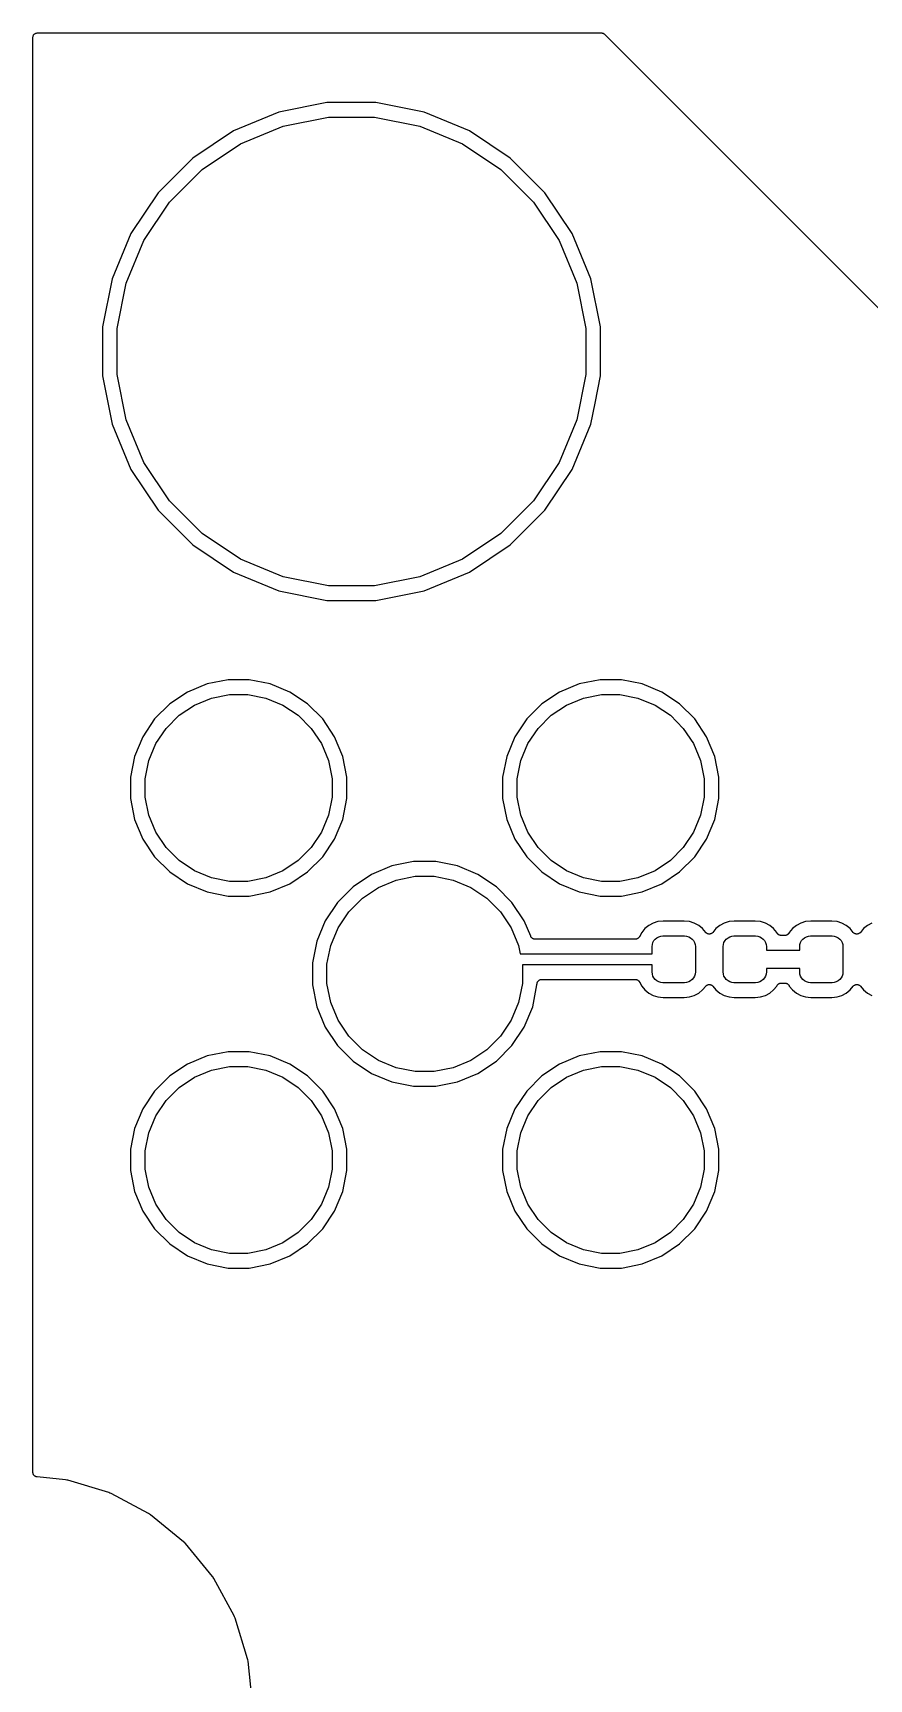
# Model space of a CAD drawing. Extents: x 113.2 to 188.8, y -123.8 to -78.2.
# Drawn here: x 113.15 to 124.57, y -100.63 to -78.15 of the extents above; entities that cross this region are included whole.
import ezdxf

# ---------------------------------------------------------------- set-up
doc = ezdxf.new("R2010")
doc.units = 0
doc.layers.add('BLACK', color=7, linetype='CONTINUOUS')

msp = doc.modelspace()

# ---------------------------------------------------------------- linework, layer by layer
at = {"layer": 'BLACK', "linetype": 'CONTINUOUS'}
for p, q in [((113.151, -78.2067), (113.152, -78.2009)), ((113.151, -78.2127), (113.151, -78.2067)), ((113.151, -78.2131), (113.151, -78.2127)), ((113.151, -78.2135), (113.151, -78.2131)), ((113.151, -78.2131), (113.151, -78.2131)), ((113.151, -78.2131), (113.151, -78.2131)), ((113.151, -97.8064), (113.151, -78.2135)), ((113.152, -78.2005), (113.154, -78.1948)), ((113.152, -78.2007), (113.152, -78.2005)), ((113.152, -78.2009), (113.152, -78.2007)), ((113.154, -78.1948), (113.156, -78.1892)), ((113.156, -78.1888), (113.159, -78.1836)), ((113.156, -78.189), (113.156, -78.1888)), ((113.156, -78.1892), (113.156, -78.189)), ((113.159, -78.1836), (113.161, -78.1784)), ((113.161, -78.1784), (113.162, -78.1782)), ((113.162, -78.178), (113.165, -78.1735)), ((113.162, -78.1782), (113.162, -78.178)), ((113.165, -78.1735), (113.169, -78.169)), ((113.169, -78.1688), (113.17, -78.1686)), ((113.169, -78.169), (113.169, -78.1688)), ((113.17, -78.1686), (113.174, -78.1649)), ((113.174, -78.1649), (113.179, -78.1612)), ((113.179, -78.161), (113.184, -78.1582)), ((113.179, -78.1611), (113.179, -78.161)), ((113.179, -78.1612), (113.179, -78.1611)), ((113.184, -78.1582), (113.19, -78.1554)), ((113.19, -78.1553), (113.196, -78.1536)), ((113.19, -78.1554), (113.19, -78.1553)), ((113.19, -78.1554), (113.19, -78.1554)), ((113.196, -78.1536), (113.201, -78.1519)), ((113.201, -78.1519), (113.202, -78.1519)), ((113.202, -78.1518), (113.208, -78.1513)), ((113.202, -78.1519), (113.202, -78.1518)), ((113.208, -78.1513), (113.214, -78.1507)), ((113.214, -78.1507), (120.912, -78.1507)), ((120.912, -78.1507), (120.912, -78.1507)), ((120.912, -78.1507), (120.912, -78.1507)), ((120.912, -78.1507), (120.912, -78.1507)), ((120.912, -78.1507), (120.912, -78.1507)), ((120.912, -78.1507), (120.918, -78.1514)), ((120.918, -78.1514), (120.924, -78.1519)), ((120.924, -78.1519), (120.924, -78.152)), ((120.924, -78.152), (120.925, -78.1521)), ((120.925, -78.1521), (120.93, -78.1538)), ((120.93, -78.1538), (120.936, -78.1555)), ((120.936, -78.1555), (120.936, -78.1557)), ((120.936, -78.1557), (120.936, -78.1558)), ((120.936, -78.1558), (120.941, -78.1586)), ((120.941, -78.1586), (120.947, -78.1613)), ((120.947, -78.1613), (120.947, -78.1615)), ((120.947, -78.1615), (120.947, -78.1617)), ((120.947, -78.1617), (120.951, -78.1654)), ((120.951, -78.1654), (120.956, -78.1691)), ((120.956, -78.1691), (124.886, -82.0991)), ((117.165, -79.1), (116.508, -79.2307)), ((117.835, -79.1), (117.165, -79.1)), ((118.492, -79.2307), (117.835, -79.1)), ((116.508, -79.2307), (115.889, -79.487)), ((116.567, -79.423), (117.185, -79.3)), ((117.185, -79.3), (117.815, -79.3)), ((117.815, -79.3), (118.433, -79.423)), ((119.111, -79.487), (118.492, -79.2307)), ((115.889, -79.487), (115.333, -79.859)), ((115.984, -79.6642), (116.567, -79.423)), ((118.433, -79.423), (119.016, -79.6642)), ((119.667, -79.859), (119.111, -79.487)), ((115.46, -80.0144), (115.984, -79.6642)), ((119.016, -79.6642), (119.54, -80.0144)), ((115.333, -79.859), (114.859, -80.3326)), ((115.014, -80.4601), (115.46, -80.0144)), ((119.54, -80.0144), (119.986, -80.4601)), ((120.141, -80.3326), (119.667, -79.859)), ((114.859, -80.3326), (114.487, -80.8895)), ((114.664, -80.9842), (115.014, -80.4601)), ((119.986, -80.4601), (120.336, -80.9842)), ((120.513, -80.8895), (120.141, -80.3326)), ((114.487, -80.8895), (114.231, -81.5083)), ((120.769, -81.5083), (120.513, -80.8895)), ((114.423, -81.5666), (114.664, -80.9842)), ((120.336, -80.9842), (120.577, -81.5666)), ((114.231, -81.5083), (114.1, -82.1651)), ((114.3, -82.1848), (114.423, -81.5666)), ((120.577, -81.5666), (120.7, -82.1848)), ((120.9, -82.1651), (120.769, -81.5083)), ((114.1, -82.1651), (114.1, -82.8349)), ((114.3, -82.8152), (114.3, -82.1848)), ((120.7, -82.1848), (120.7, -82.8152)), ((120.9, -82.8349), (120.9, -82.1651)), ((114.1, -82.8349), (114.231, -83.4917)), ((114.423, -83.4334), (114.3, -82.8152)), ((120.7, -82.8152), (120.577, -83.4334)), ((120.826, -83.2077), (120.9, -82.8349)), ((120.769, -83.4917), (120.826, -83.2077)), ((120.826, -83.2077), (120.826, -83.2077)), ((114.231, -83.4917), (114.487, -84.1105)), ((114.664, -84.0158), (114.423, -83.4334)), ((120.577, -83.4334), (120.336, -84.0158)), ((120.513, -84.1105), (120.769, -83.4917)), ((115.014, -84.5399), (114.664, -84.0158)), ((120.336, -84.0158), (119.986, -84.5399)), ((114.487, -84.1105), (114.859, -84.6674)), ((120.141, -84.6674), (120.513, -84.1105)), ((114.859, -84.6674), (115.333, -85.141)), ((115.46, -84.9856), (115.014, -84.5399)), ((119.986, -84.5399), (119.54, -84.9856)), ((119.667, -85.141), (120.141, -84.6674)), ((115.333, -85.141), (115.889, -85.513)), ((115.984, -85.3358), (115.46, -84.9856)), ((119.54, -84.9856), (119.016, -85.3358)), ((119.111, -85.513), (119.667, -85.141)), ((116.567, -85.577), (115.984, -85.3358)), ((119.016, -85.3358), (118.433, -85.577)), ((115.889, -85.513), (116.508, -85.7693)), ((117.185, -85.7), (116.567, -85.577)), ((118.433, -85.577), (117.815, -85.7)), ((118.492, -85.7693), (119.111, -85.513)), ((116.508, -85.7693), (117.165, -85.9)), ((117.815, -85.7), (117.185, -85.7)), ((117.835, -85.9), (118.492, -85.7693)), ((117.165, -85.9), (117.835, -85.9)), ((115.815, -86.9836), (115.529, -87.0404)), ((116.105, -86.9836), (115.815, -86.9836)), ((116.391, -87.0404), (116.105, -86.9836)), ((120.895, -86.9836), (120.609, -87.0404)), ((121.185, -86.9836), (120.895, -86.9836)), ((121.471, -87.0404), (121.185, -86.9836)), ((115.261, -87.1517), (115.019, -87.3132)), ((115.529, -87.0404), (115.261, -87.1517)), ((115.588, -87.2327), (115.834, -87.1837)), ((115.834, -87.1837), (116.086, -87.1837)), ((116.086, -87.1837), (116.332, -87.2327)), ((116.659, -87.1517), (116.391, -87.0404)), ((116.901, -87.3132), (116.659, -87.1517)), ((120.341, -87.1517), (120.099, -87.3132)), ((120.609, -87.0404), (120.341, -87.1517)), ((120.668, -87.2327), (120.914, -87.1837)), ((120.914, -87.1837), (121.166, -87.1837)), ((121.166, -87.1837), (121.412, -87.2327)), ((121.739, -87.1517), (121.471, -87.0404)), ((121.981, -87.3132), (121.739, -87.1517)), ((115.019, -87.3132), (114.813, -87.5189)), ((115.146, -87.4686), (115.355, -87.3289)), ((115.355, -87.3289), (115.588, -87.2327)), ((116.332, -87.2327), (116.565, -87.3289)), ((116.565, -87.3289), (116.774, -87.4686)), ((117.107, -87.5189), (116.901, -87.3132)), ((120.099, -87.3132), (119.893, -87.5189)), ((120.226, -87.4686), (120.435, -87.3289)), ((120.435, -87.3289), (120.668, -87.2327)), ((121.412, -87.2327), (121.645, -87.3289)), ((121.645, -87.3289), (121.854, -87.4686)), ((122.187, -87.5189), (121.981, -87.3132)), ((114.813, -87.5189), (114.652, -87.7607)), ((114.829, -87.8554), (114.969, -87.6464)), ((114.969, -87.6464), (115.146, -87.4686)), ((116.774, -87.4686), (116.951, -87.6464)), ((116.951, -87.6464), (117.091, -87.8554)), ((117.268, -87.7607), (117.107, -87.5189)), ((119.893, -87.5189), (119.732, -87.7607)), ((119.909, -87.8554), (120.049, -87.6464)), ((120.049, -87.6464), (120.226, -87.4686)), ((121.854, -87.4686), (122.031, -87.6464)), ((122.031, -87.6464), (122.171, -87.8554)), ((122.348, -87.7607), (122.187, -87.5189)), ((114.652, -87.7607), (114.54, -88.0294)), ((114.733, -88.0877), (114.829, -87.8554)), ((117.091, -87.8554), (117.187, -88.0877)), ((117.38, -88.0294), (117.268, -87.7607)), ((119.732, -87.7607), (119.62, -88.0294)), ((119.813, -88.0877), (119.909, -87.8554)), ((122.171, -87.8554), (122.267, -88.0877)), ((122.46, -88.0294), (122.348, -87.7607)), ((114.54, -88.0294), (114.484, -88.3146)), ((114.684, -88.3343), (114.733, -88.0877)), ((117.187, -88.0877), (117.236, -88.3343)), ((117.436, -88.3146), (117.38, -88.0294)), ((119.62, -88.0294), (119.564, -88.3146)), ((119.764, -88.3343), (119.813, -88.0877)), ((122.267, -88.0877), (122.316, -88.3343)), ((122.516, -88.3146), (122.46, -88.0294)), ((114.484, -88.3146), (114.484, -88.6054)), ((114.684, -88.5857), (114.684, -88.3343)), ((117.236, -88.3343), (117.236, -88.5857)), ((117.436, -88.6054), (117.436, -88.3146)), ((119.564, -88.3146), (119.564, -88.6054)), ((119.764, -88.5857), (119.764, -88.3343)), ((122.316, -88.3343), (122.316, -88.5857)), ((122.516, -88.6054), (122.516, -88.3146)), ((114.484, -88.6054), (114.54, -88.8906)), ((114.733, -88.8323), (114.684, -88.5857)), ((117.236, -88.5857), (117.187, -88.8323)), ((117.38, -88.8906), (117.436, -88.6054)), ((119.564, -88.6054), (119.62, -88.8906)), ((119.813, -88.8323), (119.764, -88.5857)), ((122.316, -88.5857), (122.267, -88.8323)), ((122.46, -88.8906), (122.516, -88.6054)), ((114.54, -88.8906), (114.652, -89.1593)), ((114.829, -89.0646), (114.733, -88.8323)), ((117.187, -88.8323), (117.091, -89.0646)), ((117.268, -89.1593), (117.38, -88.8906)), ((119.62, -88.8906), (119.732, -89.1593)), ((119.909, -89.0646), (119.813, -88.8323)), ((122.267, -88.8323), (122.171, -89.0646)), ((122.348, -89.1593), (122.46, -88.8906)), ((114.652, -89.1593), (114.813, -89.4011)), ((114.969, -89.2736), (114.829, -89.0646)), ((117.091, -89.0646), (116.951, -89.2736)), ((117.107, -89.4011), (117.268, -89.1593)), ((119.732, -89.1593), (119.893, -89.4011)), ((120.049, -89.2736), (119.909, -89.0646)), ((122.171, -89.0646), (122.031, -89.2736)), ((122.187, -89.4011), (122.348, -89.1593)), ((114.813, -89.4011), (115.019, -89.6068)), ((115.146, -89.4514), (114.969, -89.2736)), ((115.355, -89.5911), (115.146, -89.4514)), ((116.774, -89.4514), (116.565, -89.5911)), ((116.951, -89.2736), (116.774, -89.4514)), ((116.901, -89.6068), (117.107, -89.4011)), ((119.893, -89.4011), (120.099, -89.6068)), ((120.226, -89.4514), (120.049, -89.2736)), ((120.435, -89.5911), (120.226, -89.4514)), ((121.854, -89.4514), (121.645, -89.5911)), ((122.031, -89.2736), (121.854, -89.4514)), ((121.981, -89.6068), (122.187, -89.4011)), ((115.019, -89.6068), (115.261, -89.7683)), ((115.588, -89.6873), (115.355, -89.5911)), ((116.565, -89.5911), (116.332, -89.6873)), ((116.659, -89.7683), (116.901, -89.6068)), ((117.774, -89.641), (117.522, -89.8089)), ((118.053, -89.5254), (117.774, -89.641)), ((118.349, -89.4665), (118.053, -89.5254)), ((118.111, -89.7177), (118.369, -89.6665)), ((118.651, -89.4665), (118.349, -89.4665)), ((118.369, -89.6665), (118.631, -89.6665)), ((118.631, -89.6665), (118.889, -89.7177)), ((118.947, -89.5254), (118.651, -89.4665)), ((119.226, -89.641), (118.947, -89.5254)), ((119.478, -89.8089), (119.226, -89.641)), ((120.099, -89.6068), (120.341, -89.7683)), ((120.668, -89.6873), (120.435, -89.5911)), ((121.645, -89.5911), (121.412, -89.6873)), ((121.739, -89.7683), (121.981, -89.6068)), ((115.261, -89.7683), (115.529, -89.8796)), ((115.529, -89.8796), (115.815, -89.9363)), ((115.834, -89.7364), (115.588, -89.6873)), ((116.086, -89.7364), (115.834, -89.7364)), ((116.332, -89.6873), (116.086, -89.7364)), ((116.105, -89.9363), (116.391, -89.8796)), ((116.391, -89.8796), (116.659, -89.7683)), ((117.522, -89.8089), (117.309, -90.0225)), ((117.65, -89.9642), (117.868, -89.8183)), ((117.868, -89.8183), (118.111, -89.7177)), ((118.889, -89.7177), (119.132, -89.8183)), ((119.132, -89.8183), (119.35, -89.9642)), ((119.691, -90.0225), (119.478, -89.8089)), ((120.341, -89.7683), (120.609, -89.8796)), ((120.609, -89.8796), (120.895, -89.9363)), ((120.914, -89.7364), (120.668, -89.6873)), ((121.166, -89.7364), (120.914, -89.7364)), ((121.412, -89.6873), (121.166, -89.7364)), ((121.185, -89.9363), (121.471, -89.8796)), ((121.471, -89.8796), (121.739, -89.7683)), ((115.815, -89.9363), (116.105, -89.9363)), ((117.309, -90.0225), (117.141, -90.2736)), ((117.464, -90.1499), (117.65, -89.9642)), ((119.35, -89.9642), (119.536, -90.1499)), ((119.859, -90.2736), (119.691, -90.0225)), ((120.895, -89.9363), (121.185, -89.9363)), ((117.141, -90.2736), (117.025, -90.5527)), ((117.318, -90.3684), (117.464, -90.1499)), ((119.536, -90.1499), (119.682, -90.3684)), ((119.947, -90.4862), (119.859, -90.2736)), ((121.559, -90.3378), (121.506, -90.3811)), ((121.619, -90.3056), (121.559, -90.3378)), ((121.685, -90.2857), (121.619, -90.3056)), ((121.756, -90.2787), (121.685, -90.2857)), ((122.044, -90.2787), (121.756, -90.2787)), ((122.115, -90.2857), (122.044, -90.2787)), ((122.181, -90.3056), (122.115, -90.2857)), ((122.241, -90.3378), (122.181, -90.3056)), ((122.294, -90.3811), (122.241, -90.3378)), ((122.529, -90.3378), (122.476, -90.3811)), ((122.589, -90.3056), (122.529, -90.3378)), ((122.655, -90.2857), (122.589, -90.3056)), ((122.726, -90.2787), (122.655, -90.2857)), ((123.014, -90.2787), (122.726, -90.2787)), ((123.085, -90.2857), (123.014, -90.2787)), ((123.151, -90.3056), (123.085, -90.2857)), ((123.211, -90.3378), (123.151, -90.3056)), ((123.264, -90.3811), (123.211, -90.3378)), ((123.574, -90.3378), (123.521, -90.3811)), ((123.634, -90.3056), (123.574, -90.3378)), ((123.7, -90.2857), (123.634, -90.3056)), ((123.771, -90.2787), (123.7, -90.2857)), ((124.059, -90.2787), (123.771, -90.2787)), ((124.13, -90.2857), (124.059, -90.2787)), ((124.196, -90.3056), (124.13, -90.2857)), ((124.256, -90.3378), (124.196, -90.3056)), ((124.309, -90.3811), (124.256, -90.3378)), ((124.544, -90.3378), (124.491, -90.3811)), ((124.604, -90.3056), (124.544, -90.3378)), ((117.025, -90.5527), (116.966, -90.849)), ((117.218, -90.611), (117.318, -90.3684)), ((119.682, -90.3684), (119.782, -90.611)), ((119.95, -90.4914), (119.947, -90.4862)), ((119.953, -90.4966), (119.95, -90.4914)), ((119.953, -90.4968), (119.953, -90.4966)), ((119.953, -90.497), (119.953, -90.4968)), ((119.957, -90.5015), (119.953, -90.497)), ((119.96, -90.5061), (119.957, -90.5015)), ((119.96, -90.5063), (119.96, -90.5061)), ((119.961, -90.5065), (119.96, -90.5063)), ((119.965, -90.5103), (119.961, -90.5065)), ((119.97, -90.514), (119.965, -90.5103)), ((119.97, -90.5141), (119.97, -90.514)), ((119.97, -90.5143), (119.97, -90.5141)), ((119.975, -90.5171), (119.97, -90.5143)), ((119.98, -90.5199), (119.975, -90.5171)), ((119.981, -90.52), (119.98, -90.5199)), ((119.981, -90.5201), (119.981, -90.52)), ((119.986, -90.5219), (119.981, -90.5201)), ((119.992, -90.5236), (119.986, -90.5219)), ((119.992, -90.5237), (119.992, -90.5236)), ((119.993, -90.5237), (119.992, -90.5237)), ((119.998, -90.5243), (119.993, -90.5237)), ((120.004, -90.525), (119.998, -90.5243)), ((120.005, -90.525), (120.004, -90.525)), ((121.376, -90.525), (120.005, -90.525)), ((120.005, -90.525), (120.005, -90.525)), ((120.005, -90.525), (120.005, -90.525)), ((120.005, -90.525), (120.005, -90.525)), ((121.379, -90.5247), (121.376, -90.525)), ((121.382, -90.5248), (121.379, -90.5247)), ((121.385, -90.5241), (121.382, -90.5248)), ((121.389, -90.5238), (121.385, -90.5241)), ((121.391, -90.523), (121.389, -90.5238)), ((121.394, -90.5225), (121.391, -90.523)), ((121.397, -90.5212), (121.394, -90.5225)), ((121.4, -90.5203), (121.397, -90.5212)), ((121.403, -90.5189), (121.4, -90.5203)), ((121.405, -90.5179), (121.403, -90.5189)), ((121.408, -90.5161), (121.405, -90.5179)), ((121.411, -90.5145), (121.408, -90.5161)), ((121.413, -90.5127), (121.411, -90.5145)), ((121.416, -90.5112), (121.413, -90.5127)), ((121.418, -90.5089), (121.416, -90.5112)), ((121.421, -90.5067), (121.418, -90.5089)), ((121.422, -90.5046), (121.421, -90.5067)), ((121.424, -90.5027), (121.422, -90.5046)), ((121.426, -90.4999), (121.424, -90.5027)), ((121.429, -90.4973), (121.426, -90.4999)), ((121.43, -90.4948), (121.429, -90.4973)), ((121.431, -90.4925), (121.43, -90.4948)), ((121.432, -90.4918), (121.431, -90.4925)), ((121.463, -90.4339), (121.432, -90.4918)), ((121.506, -90.3811), (121.463, -90.4339)), ((121.608, -90.5987), (121.616, -90.5711)), ((121.616, -90.5711), (121.63, -90.5456)), ((121.63, -90.5456), (121.648, -90.5232)), ((121.648, -90.5232), (121.671, -90.5049)), ((121.671, -90.5049), (121.696, -90.4912)), ((121.696, -90.4912), (121.724, -90.4828)), ((121.724, -90.4828), (121.752, -90.48)), ((121.752, -90.48), (122.047, -90.48)), ((122.047, -90.48), (122.076, -90.4828)), ((122.076, -90.4828), (122.104, -90.4912)), ((122.104, -90.4912), (122.129, -90.5049)), ((122.129, -90.5049), (122.152, -90.5232)), ((122.152, -90.5232), (122.17, -90.5456)), ((122.17, -90.5456), (122.184, -90.5711)), ((122.184, -90.5711), (122.192, -90.5987)), ((122.336, -90.4329), (122.294, -90.3811)), ((122.341, -90.4371), (122.336, -90.4329)), ((122.345, -90.4413), (122.341, -90.4371)), ((122.345, -90.4414), (122.345, -90.4413)), ((122.345, -90.4416), (122.345, -90.4414)), ((122.35, -90.4449), (122.345, -90.4416)), ((122.355, -90.4482), (122.35, -90.4449)), ((122.355, -90.4483), (122.355, -90.4482)), ((122.355, -90.4484), (122.355, -90.4483)), ((122.361, -90.4506), (122.355, -90.4484)), ((122.366, -90.453), (122.361, -90.4506)), ((122.366, -90.4531), (122.366, -90.453)), ((122.367, -90.4531), (122.366, -90.4531)), ((122.372, -90.4543), (122.367, -90.4531)), ((122.378, -90.4555), (122.372, -90.4543)), ((122.379, -90.4556), (122.378, -90.4555)), ((122.378, -90.4555), (122.378, -90.4555)), ((122.384, -90.4556), (122.379, -90.4556)), ((122.391, -90.4556), (122.384, -90.4556)), ((122.397, -90.4545), (122.391, -90.4556)), ((122.391, -90.4556), (122.391, -90.4556)), ((122.391, -90.4556), (122.391, -90.4556)), ((122.403, -90.4534), (122.397, -90.4545)), ((122.408, -90.451), (122.403, -90.4533)), ((122.403, -90.4533), (122.403, -90.4533)), ((122.403, -90.4533), (122.403, -90.4534)), ((122.414, -90.4488), (122.408, -90.451)), ((122.419, -90.4454), (122.414, -90.4486)), ((122.414, -90.4486), (122.414, -90.4487)), ((122.414, -90.4487), (122.414, -90.4488)), ((122.424, -90.4421), (122.419, -90.4454)), ((122.425, -90.4419), (122.424, -90.442)), ((122.424, -90.442), (122.424, -90.4421)), ((122.429, -90.4377), (122.425, -90.4419)), ((122.433, -90.4336), (122.429, -90.4377)), ((122.434, -90.4329), (122.433, -90.4333)), ((122.433, -90.4333), (122.433, -90.4333)), ((122.433, -90.4333), (122.433, -90.4333)), ((122.433, -90.4333), (122.433, -90.4336)), ((122.476, -90.3811), (122.434, -90.4329)), ((122.578, -90.5987), (122.586, -90.5711)), ((122.586, -90.5711), (122.6, -90.5456)), ((122.6, -90.5456), (122.618, -90.5232)), ((122.618, -90.5232), (122.641, -90.5049)), ((122.641, -90.5049), (122.666, -90.4912)), ((122.666, -90.4912), (122.694, -90.4828)), ((122.694, -90.4828), (122.722, -90.48)), ((122.722, -90.48), (123.017, -90.48)), ((123.017, -90.48), (123.046, -90.4828)), ((123.046, -90.4828), (123.074, -90.4912)), ((123.074, -90.4912), (123.099, -90.5049)), ((123.099, -90.5049), (123.122, -90.5232)), ((123.122, -90.5232), (123.14, -90.5456)), ((123.14, -90.5456), (123.154, -90.5711)), ((123.154, -90.5711), (123.162, -90.5987)), ((123.307, -90.4339), (123.264, -90.3811)), ((123.311, -90.4418), (123.307, -90.4339)), ((123.313, -90.4441), (123.311, -90.4418)), ((123.314, -90.4466), (123.313, -90.4441)), ((123.316, -90.4492), (123.314, -90.4466)), ((123.318, -90.452), (123.316, -90.4492)), ((123.32, -90.454), (123.318, -90.452)), ((123.322, -90.4561), (123.32, -90.454)), ((123.325, -90.4583), (123.322, -90.4561)), ((123.327, -90.4607), (123.325, -90.4583)), ((123.329, -90.4622), (123.327, -90.4607)), ((123.331, -90.464), (123.329, -90.4622)), ((123.334, -90.4656), (123.331, -90.464)), ((123.337, -90.4675), (123.334, -90.4656)), ((123.34, -90.4686), (123.337, -90.4675)), ((123.342, -90.4699), (123.34, -90.4686)), ((123.345, -90.4709), (123.342, -90.4699)), ((123.348, -90.4722), (123.345, -90.4709)), ((123.351, -90.4728), (123.348, -90.4722)), ((123.354, -90.4736), (123.351, -90.4728)), ((123.357, -90.474), (123.354, -90.4736)), ((123.36, -90.4747), (123.357, -90.474)), ((123.363, -90.4747), (123.36, -90.4747)), ((123.366, -90.475), (123.363, -90.4747)), ((123.367, -90.475), (123.366, -90.475)), ((123.418, -90.475), (123.367, -90.475)), ((123.421, -90.4747), (123.418, -90.475)), ((123.424, -90.4748), (123.421, -90.4747)), ((123.427, -90.4741), (123.424, -90.4748)), ((123.43, -90.4738), (123.427, -90.4741)), ((123.433, -90.473), (123.43, -90.4738)), ((123.436, -90.4725), (123.433, -90.473)), ((123.439, -90.4712), (123.436, -90.4725)), ((123.442, -90.4703), (123.439, -90.4712)), ((123.445, -90.4689), (123.442, -90.4703)), ((123.447, -90.4679), (123.445, -90.4689)), ((123.45, -90.4661), (123.447, -90.4679)), ((123.453, -90.4645), (123.45, -90.4661)), ((123.455, -90.4627), (123.453, -90.4645)), ((123.457, -90.4612), (123.455, -90.4627)), ((123.46, -90.4589), (123.457, -90.4612)), ((123.462, -90.4567), (123.46, -90.4589)), ((123.464, -90.4546), (123.462, -90.4567)), ((123.466, -90.4527), (123.464, -90.4546)), ((123.468, -90.4499), (123.466, -90.4527)), ((123.47, -90.4473), (123.468, -90.4499)), ((123.472, -90.4448), (123.47, -90.4473)), ((123.473, -90.4425), (123.472, -90.4448)), ((123.474, -90.4418), (123.473, -90.4425)), ((123.478, -90.4339), (123.474, -90.4418)), ((123.521, -90.3811), (123.478, -90.4339)), ((123.623, -90.5987), (123.631, -90.5711)), ((123.631, -90.5711), (123.645, -90.5456)), ((123.645, -90.5456), (123.663, -90.5232)), ((123.663, -90.5232), (123.686, -90.5049)), ((123.686, -90.5049), (123.711, -90.4912)), ((123.711, -90.4912), (123.739, -90.4828)), ((123.739, -90.4828), (123.767, -90.48)), ((123.767, -90.48), (124.062, -90.48)), ((124.062, -90.48), (124.091, -90.4828)), ((124.091, -90.4828), (124.119, -90.4912)), ((124.119, -90.4912), (124.144, -90.5049)), ((124.144, -90.5049), (124.167, -90.5232)), ((124.167, -90.5232), (124.185, -90.5456)), ((124.185, -90.5456), (124.199, -90.5711)), ((124.199, -90.5711), (124.207, -90.5987)), ((124.351, -90.4329), (124.309, -90.3811)), ((124.356, -90.4371), (124.351, -90.4329)), ((124.36, -90.4413), (124.356, -90.4371)), ((124.36, -90.4414), (124.36, -90.4413)), ((124.36, -90.4416), (124.36, -90.4414)), ((124.365, -90.4449), (124.36, -90.4416)), ((124.37, -90.4482), (124.365, -90.4449)), ((124.37, -90.4483), (124.37, -90.4482)), ((124.37, -90.4484), (124.37, -90.4483)), ((124.376, -90.4506), (124.37, -90.4484)), ((124.381, -90.453), (124.376, -90.4506)), ((124.381, -90.4531), (124.381, -90.453)), ((124.382, -90.4531), (124.381, -90.4531)), ((124.387, -90.4543), (124.382, -90.4531)), ((124.393, -90.4555), (124.387, -90.4543)), ((124.394, -90.4556), (124.393, -90.4555)), ((124.393, -90.4555), (124.393, -90.4555)), ((124.399, -90.4556), (124.394, -90.4556)), ((124.406, -90.4556), (124.399, -90.4556)), ((124.412, -90.4545), (124.406, -90.4556)), ((124.406, -90.4556), (124.406, -90.4556)), ((124.406, -90.4556), (124.406, -90.4556)), ((124.418, -90.4534), (124.412, -90.4545)), ((124.423, -90.451), (124.418, -90.4533)), ((124.418, -90.4533), (124.418, -90.4533)), ((124.418, -90.4533), (124.418, -90.4534)), ((124.429, -90.4488), (124.423, -90.451)), ((124.434, -90.4454), (124.429, -90.4486)), ((124.429, -90.4486), (124.429, -90.4487)), ((124.429, -90.4487), (124.429, -90.4488)), ((124.439, -90.4421), (124.434, -90.4454)), ((124.44, -90.4419), (124.439, -90.442)), ((124.439, -90.442), (124.439, -90.4421)), ((124.444, -90.4377), (124.44, -90.4419)), ((124.448, -90.4336), (124.444, -90.4377)), ((124.449, -90.4329), (124.448, -90.4333)), ((124.448, -90.4333), (124.448, -90.4333)), ((124.448, -90.4333), (124.448, -90.4333)), ((124.448, -90.4333), (124.448, -90.4336)), ((124.491, -90.3811), (124.449, -90.4329)), ((117.166, -90.8687), (117.218, -90.611)), ((119.782, -90.611), (119.805, -90.725)), ((119.805, -90.725), (121.605, -90.725)), ((121.605, -90.6275), (121.608, -90.5987)), ((121.605, -90.725), (121.605, -90.6275)), ((122.192, -90.5987), (122.195, -90.6275)), ((122.195, -90.6275), (122.195, -90.9725)), ((122.575, -90.6275), (122.578, -90.5987)), ((122.575, -90.9725), (122.575, -90.6275)), ((123.162, -90.5987), (123.165, -90.6275)), ((123.165, -90.6275), (123.165, -90.675)), ((123.165, -90.675), (123.62, -90.675)), ((123.62, -90.6275), (123.623, -90.5987)), ((123.62, -90.675), (123.62, -90.6275)), ((124.207, -90.5987), (124.21, -90.6275)), ((124.21, -90.6275), (124.21, -90.9725)), ((116.966, -90.849), (116.966, -91.151)), ((117.166, -91.1313), (117.166, -90.8687)), ((121.605, -90.875), (119.834, -90.875)), ((119.834, -90.875), (119.834, -91.1313)), ((121.605, -90.9725), (121.605, -90.875)), ((121.608, -91.0013), (121.605, -90.9725)), ((121.616, -91.0289), (121.608, -91.0013)), ((121.63, -91.0544), (121.616, -91.0289)), ((122.184, -91.0289), (122.17, -91.0544)), ((122.192, -91.0013), (122.184, -91.0289)), ((122.195, -90.9725), (122.192, -91.0013)), ((122.578, -91.0013), (122.575, -90.9725)), ((122.586, -91.0289), (122.578, -91.0013)), ((122.6, -91.0544), (122.586, -91.0289)), ((123.154, -91.0289), (123.14, -91.0544)), ((123.162, -91.0013), (123.154, -91.0289)), ((123.165, -90.9725), (123.162, -91.0013)), ((123.62, -90.925), (123.165, -90.925)), ((123.165, -90.925), (123.165, -90.9725)), ((123.62, -90.9725), (123.62, -90.925)), ((123.623, -91.0013), (123.62, -90.9725)), ((123.631, -91.0289), (123.623, -91.0013)), ((123.645, -91.0544), (123.631, -91.0289)), ((124.199, -91.0289), (124.185, -91.0544)), ((124.207, -91.0013), (124.199, -91.0289)), ((124.21, -90.9725), (124.207, -91.0013)), ((116.966, -91.151), (117.025, -91.4473)), ((117.218, -91.389), (117.166, -91.1313)), ((119.834, -91.1313), (119.782, -91.389)), ((119.975, -91.4473), (120.033, -91.151)), ((120.033, -91.1379), (120.034, -91.1374)), ((120.033, -91.151), (120.033, -91.1379)), ((120.034, -91.1309), (120.035, -91.1252)), ((120.034, -91.137), (120.034, -91.1309)), ((120.034, -91.1374), (120.034, -91.137)), ((120.034, -91.1374), (120.034, -91.1374)), ((120.034, -91.1374), (120.034, -91.1374)), ((120.035, -91.1248), (120.037, -91.1191)), ((120.035, -91.125), (120.035, -91.1248)), ((120.035, -91.1252), (120.035, -91.125)), ((120.037, -91.1191), (120.038, -91.1135)), ((120.038, -91.1135), (120.039, -91.1133)), ((120.039, -91.1131), (120.041, -91.1079)), ((120.039, -91.1133), (120.039, -91.1131)), ((120.041, -91.1079), (120.044, -91.1027)), ((120.044, -91.1023), (120.048, -91.0978)), ((120.044, -91.1025), (120.044, -91.1023)), ((120.044, -91.1027), (120.044, -91.1025)), ((120.048, -91.0978), (120.052, -91.0933)), ((120.052, -91.0929), (120.057, -91.0892)), ((120.052, -91.0931), (120.052, -91.0929)), ((120.052, -91.0933), (120.052, -91.0931)), ((120.057, -91.0892), (120.062, -91.0855)), ((120.062, -91.0853), (120.067, -91.0825)), ((120.062, -91.0854), (120.062, -91.0853)), ((120.062, -91.0855), (120.062, -91.0854)), ((120.067, -91.0825), (120.072, -91.0797)), ((120.072, -91.0797), (120.073, -91.0797)), ((120.073, -91.0796), (120.079, -91.0779)), ((120.073, -91.0797), (120.073, -91.0796)), ((120.079, -91.0779), (120.084, -91.0762)), ((120.084, -91.0762), (120.085, -91.0761)), ((120.084, -91.0762), (120.084, -91.0762)), ((120.085, -91.0761), (120.09, -91.0756)), ((120.09, -91.0756), (120.096, -91.075)), ((120.096, -91.075), (121.376, -91.075)), ((121.376, -91.075), (121.377, -91.075)), ((121.377, -91.075), (121.38, -91.0753)), ((121.38, -91.0753), (121.383, -91.0753)), ((121.383, -91.0753), (121.386, -91.076)), ((121.386, -91.076), (121.389, -91.0764)), ((121.389, -91.0764), (121.392, -91.0772)), ((121.392, -91.0772), (121.395, -91.0778)), ((121.395, -91.0778), (121.398, -91.0791)), ((121.398, -91.0791), (121.401, -91.0801)), ((121.401, -91.0801), (121.404, -91.0814)), ((121.404, -91.0814), (121.406, -91.0825)), ((121.406, -91.0825), (121.409, -91.0844)), ((121.409, -91.0844), (121.412, -91.086)), ((121.412, -91.086), (121.414, -91.0878)), ((121.414, -91.0878), (121.416, -91.0893)), ((121.416, -91.0893), (121.419, -91.0917)), ((121.419, -91.0917), (121.421, -91.0939)), ((121.421, -91.0939), (121.423, -91.096)), ((121.423, -91.096), (121.425, -91.098)), ((121.425, -91.098), (121.427, -91.1008)), ((121.427, -91.1008), (121.429, -91.1034)), ((121.429, -91.1034), (121.43, -91.1059)), ((121.43, -91.1059), (121.432, -91.1082)), ((121.432, -91.1082), (121.463, -91.1661)), ((121.463, -91.1661), (121.506, -91.2189)), ((121.506, -91.2189), (121.559, -91.2622)), ((121.648, -91.0768), (121.63, -91.0544)), ((121.671, -91.0951), (121.648, -91.0768)), ((121.696, -91.1088), (121.671, -91.0951)), ((121.724, -91.1172), (121.696, -91.1088)), ((121.752, -91.12), (121.724, -91.1172)), ((122.047, -91.12), (121.752, -91.12)), ((122.076, -91.1172), (122.047, -91.12)), ((122.104, -91.1088), (122.076, -91.1172)), ((122.129, -91.0951), (122.104, -91.1088)), ((122.152, -91.0768), (122.129, -91.0951)), ((122.17, -91.0544), (122.152, -91.0768)), ((122.241, -91.2622), (122.294, -91.2189)), ((122.294, -91.2189), (122.336, -91.1671)), ((122.336, -91.1671), (122.337, -91.1667)), ((122.337, -91.1664), (122.341, -91.1622)), ((122.337, -91.1667), (122.337, -91.1664)), ((122.337, -91.1667), (122.337, -91.1667)), ((122.337, -91.1667), (122.337, -91.1667)), ((122.341, -91.1622), (122.345, -91.1581)), ((122.345, -91.1581), (122.346, -91.158)), ((122.346, -91.1579), (122.351, -91.1546)), ((122.346, -91.158), (122.346, -91.1579)), ((122.351, -91.1546), (122.356, -91.1514)), ((122.356, -91.1512), (122.362, -91.149)), ((122.356, -91.1513), (122.356, -91.1512)), ((122.356, -91.1514), (122.356, -91.1513)), ((122.362, -91.149), (122.367, -91.1467)), ((122.367, -91.1466), (122.373, -91.1455)), ((122.367, -91.1467), (122.367, -91.1466)), ((122.367, -91.1467), (122.367, -91.1467)), ((122.373, -91.1455), (122.379, -91.1444)), ((122.379, -91.1444), (122.379, -91.1444)), ((122.379, -91.1444), (122.379, -91.1444)), ((122.379, -91.1444), (122.385, -91.1444)), ((122.385, -91.1444), (122.391, -91.1444)), ((122.391, -91.1444), (122.392, -91.1445)), ((122.392, -91.1445), (122.392, -91.1445)), ((122.392, -91.1445), (122.397, -91.1457)), ((122.397, -91.1457), (122.403, -91.1469)), ((122.403, -91.1469), (122.404, -91.147)), ((122.404, -91.147), (122.404, -91.147)), ((122.404, -91.147), (122.409, -91.1493)), ((122.409, -91.1493), (122.415, -91.1516)), ((122.415, -91.1516), (122.415, -91.1517)), ((122.415, -91.1517), (122.415, -91.1518)), ((122.415, -91.1518), (122.42, -91.1551)), ((122.42, -91.1551), (122.425, -91.1584)), ((122.425, -91.1584), (122.425, -91.1586)), ((122.425, -91.1586), (122.425, -91.1587)), ((122.425, -91.1587), (122.429, -91.1628)), ((122.429, -91.1628), (122.434, -91.1671)), ((122.434, -91.1671), (122.476, -91.2189)), ((122.476, -91.2189), (122.529, -91.2622)), ((122.618, -91.0768), (122.6, -91.0544)), ((122.641, -91.0951), (122.618, -91.0768)), ((122.666, -91.1088), (122.641, -91.0951)), ((122.694, -91.1172), (122.666, -91.1088)), ((122.722, -91.12), (122.694, -91.1172)), ((123.017, -91.12), (122.722, -91.12)), ((123.046, -91.1172), (123.017, -91.12)), ((123.074, -91.1088), (123.046, -91.1172)), ((123.099, -91.0951), (123.074, -91.1088)), ((123.122, -91.0768), (123.099, -91.0951)), ((123.14, -91.0544), (123.122, -91.0768)), ((123.211, -91.2622), (123.264, -91.2189)), ((123.264, -91.2189), (123.307, -91.1661)), ((123.307, -91.1661), (123.311, -91.1582)), ((123.311, -91.1582), (123.312, -91.1575)), ((123.312, -91.1575), (123.313, -91.1552)), ((123.313, -91.1552), (123.315, -91.1527)), ((123.315, -91.1527), (123.317, -91.1501)), ((123.317, -91.1501), (123.319, -91.1473)), ((123.319, -91.1473), (123.321, -91.1454)), ((123.321, -91.1454), (123.323, -91.1433)), ((123.323, -91.1433), (123.325, -91.1411)), ((123.325, -91.1411), (123.328, -91.1388)), ((123.328, -91.1388), (123.33, -91.1373)), ((123.33, -91.1373), (123.332, -91.1355)), ((123.332, -91.1355), (123.335, -91.1339)), ((123.335, -91.1339), (123.338, -91.1321)), ((123.338, -91.1321), (123.34, -91.1311)), ((123.34, -91.1311), (123.343, -91.1297)), ((123.343, -91.1297), (123.346, -91.1288)), ((123.346, -91.1288), (123.349, -91.1275)), ((123.349, -91.1275), (123.352, -91.127)), ((123.352, -91.127), (123.355, -91.1262)), ((123.355, -91.1262), (123.358, -91.1259)), ((123.358, -91.1259), (123.361, -91.1252)), ((123.361, -91.1252), (123.364, -91.1253)), ((123.364, -91.1253), (123.367, -91.125)), ((123.367, -91.125), (123.418, -91.125)), ((123.418, -91.125), (123.419, -91.125)), ((123.419, -91.125), (123.422, -91.1253)), ((123.422, -91.1253), (123.425, -91.1253)), ((123.425, -91.1253), (123.428, -91.126)), ((123.428, -91.126), (123.431, -91.1264)), ((123.431, -91.1264), (123.434, -91.1272)), ((123.434, -91.1272), (123.437, -91.1278)), ((123.437, -91.1278), (123.44, -91.1291)), ((123.44, -91.1291), (123.443, -91.1301)), ((123.443, -91.1301), (123.445, -91.1314)), ((123.445, -91.1314), (123.448, -91.1325)), ((123.448, -91.1325), (123.451, -91.1344)), ((123.451, -91.1344), (123.454, -91.136)), ((123.454, -91.136), (123.456, -91.1378)), ((123.456, -91.1378), (123.458, -91.1393)), ((123.458, -91.1393), (123.46, -91.1417)), ((123.46, -91.1417), (123.463, -91.1439)), ((123.463, -91.1439), (123.465, -91.146)), ((123.465, -91.146), (123.467, -91.148)), ((123.467, -91.148), (123.469, -91.1508)), ((123.469, -91.1508), (123.471, -91.1534)), ((123.471, -91.1534), (123.472, -91.1559)), ((123.472, -91.1559), (123.474, -91.1582)), ((123.474, -91.1582), (123.478, -91.1661)), ((123.478, -91.1661), (123.521, -91.2189)), ((123.521, -91.2189), (123.574, -91.2622)), ((123.663, -91.0768), (123.645, -91.0544)), ((123.686, -91.0951), (123.663, -91.0768)), ((123.711, -91.1088), (123.686, -91.0951)), ((123.739, -91.1172), (123.711, -91.1088)), ((123.767, -91.12), (123.739, -91.1172)), ((124.062, -91.12), (123.767, -91.12)), ((124.091, -91.1172), (124.062, -91.12)), ((124.119, -91.1088), (124.091, -91.1172)), ((124.144, -91.0951), (124.119, -91.1088)), ((124.167, -91.0768), (124.144, -91.0951)), ((124.185, -91.0544), (124.167, -91.0768)), ((124.256, -91.2622), (124.309, -91.2189)), ((124.309, -91.2189), (124.351, -91.1671)), ((124.351, -91.1671), (124.352, -91.1667)), ((124.352, -91.1664), (124.356, -91.1622)), ((124.352, -91.1667), (124.352, -91.1664)), ((124.352, -91.1667), (124.352, -91.1667)), ((124.352, -91.1667), (124.352, -91.1667)), ((124.356, -91.1622), (124.36, -91.1581)), ((124.36, -91.1581), (124.361, -91.158)), ((124.361, -91.1579), (124.366, -91.1546)), ((124.361, -91.158), (124.361, -91.1579)), ((124.366, -91.1546), (124.371, -91.1514)), ((124.371, -91.1512), (124.377, -91.149)), ((124.371, -91.1513), (124.371, -91.1512)), ((124.371, -91.1514), (124.371, -91.1513)), ((124.377, -91.149), (124.382, -91.1467)), ((124.382, -91.1466), (124.388, -91.1455)), ((124.382, -91.1467), (124.382, -91.1466)), ((124.382, -91.1467), (124.382, -91.1467)), ((124.388, -91.1455), (124.394, -91.1444)), ((124.394, -91.1444), (124.394, -91.1444)), ((124.394, -91.1444), (124.394, -91.1444)), ((124.394, -91.1444), (124.4, -91.1444)), ((124.4, -91.1444), (124.406, -91.1444)), ((124.406, -91.1444), (124.407, -91.1445)), ((124.407, -91.1445), (124.407, -91.1445)), ((124.407, -91.1445), (124.412, -91.1457)), ((124.412, -91.1457), (124.418, -91.1469)), ((124.418, -91.1469), (124.419, -91.147)), ((124.419, -91.147), (124.419, -91.147)), ((124.419, -91.147), (124.424, -91.1493)), ((124.424, -91.1493), (124.43, -91.1516)), ((124.43, -91.1516), (124.43, -91.1517)), ((124.43, -91.1517), (124.43, -91.1518)), ((124.43, -91.1518), (124.435, -91.1551)), ((124.435, -91.1551), (124.44, -91.1584)), ((124.44, -91.1584), (124.44, -91.1586)), ((124.44, -91.1586), (124.44, -91.1587)), ((124.44, -91.1587), (124.444, -91.1628)), ((124.444, -91.1628), (124.449, -91.1671)), ((124.449, -91.1671), (124.491, -91.2189)), ((124.491, -91.2189), (124.544, -91.2622)), ((117.025, -91.4473), (117.141, -91.7264)), ((117.318, -91.6316), (117.218, -91.389)), ((119.782, -91.389), (119.682, -91.6316)), ((119.859, -91.7264), (119.975, -91.4473)), ((121.559, -91.2622), (121.619, -91.2944)), ((121.619, -91.2944), (121.685, -91.3143)), ((121.685, -91.3143), (121.756, -91.3213)), ((121.756, -91.3213), (122.044, -91.3213)), ((122.044, -91.3213), (122.115, -91.3143)), ((122.115, -91.3143), (122.181, -91.2944)), ((122.181, -91.2944), (122.241, -91.2622)), ((122.529, -91.2622), (122.589, -91.2944)), ((122.589, -91.2944), (122.655, -91.3143)), ((122.655, -91.3143), (122.726, -91.3213)), ((122.726, -91.3213), (123.014, -91.3213)), ((123.014, -91.3213), (123.085, -91.3143)), ((123.085, -91.3143), (123.151, -91.2944)), ((123.151, -91.2944), (123.211, -91.2622)), ((123.574, -91.2622), (123.634, -91.2944)), ((123.634, -91.2944), (123.7, -91.3143)), ((123.7, -91.3143), (123.771, -91.3213)), ((123.771, -91.3213), (124.059, -91.3213)), ((124.059, -91.3213), (124.13, -91.3143)), ((124.13, -91.3143), (124.196, -91.2944)), ((124.196, -91.2944), (124.256, -91.2622)), ((124.544, -91.2622), (124.604, -91.2944)), ((117.464, -91.8501), (117.318, -91.6316)), ((119.682, -91.6316), (119.536, -91.8501)), ((117.141, -91.7264), (117.309, -91.9775)), ((117.65, -92.0358), (117.464, -91.8501)), ((119.536, -91.8501), (119.35, -92.0358)), ((119.691, -91.9775), (119.859, -91.7264)), ((115.529, -92.1204), (115.261, -92.2317)), ((115.815, -92.0636), (115.529, -92.1204)), ((116.105, -92.0636), (115.815, -92.0636)), ((116.391, -92.1204), (116.105, -92.0636)), ((116.659, -92.2317), (116.391, -92.1204)), ((117.309, -91.9775), (117.522, -92.1911)), ((117.868, -92.1817), (117.65, -92.0358)), ((119.35, -92.0358), (119.132, -92.1817)), ((119.478, -92.1911), (119.691, -91.9775)), ((120.609, -92.1204), (120.341, -92.2317)), ((120.895, -92.0636), (120.609, -92.1204)), ((121.185, -92.0636), (120.895, -92.0636)), ((121.471, -92.1204), (121.185, -92.0636)), ((121.739, -92.2317), (121.471, -92.1204)), ((115.261, -92.2317), (115.019, -92.3932)), ((115.355, -92.4089), (115.588, -92.3127)), ((115.588, -92.3127), (115.834, -92.2636)), ((115.834, -92.2636), (116.086, -92.2636)), ((116.086, -92.2636), (116.332, -92.3127)), ((116.332, -92.3127), (116.565, -92.4089)), ((116.901, -92.3932), (116.659, -92.2317)), ((117.522, -92.1911), (117.774, -92.359)), ((117.774, -92.359), (118.053, -92.4746)), ((118.111, -92.2823), (117.868, -92.1817)), ((118.369, -92.3335), (118.111, -92.2823)), ((118.631, -92.3335), (118.369, -92.3335)), ((118.889, -92.2823), (118.631, -92.3335)), ((119.132, -92.1817), (118.889, -92.2823)), ((118.947, -92.4746), (119.226, -92.359)), ((119.226, -92.359), (119.478, -92.1911)), ((120.341, -92.2317), (120.099, -92.3932)), ((120.435, -92.4089), (120.668, -92.3127)), ((120.668, -92.3127), (120.914, -92.2636)), ((120.914, -92.2636), (121.166, -92.2636)), ((121.166, -92.2636), (121.412, -92.3127)), ((121.412, -92.3127), (121.645, -92.4089)), ((121.981, -92.3932), (121.739, -92.2317)), ((114.813, -92.5989), (114.652, -92.8407)), ((115.019, -92.3932), (114.813, -92.5989)), ((114.969, -92.7264), (115.146, -92.5486)), ((115.146, -92.5486), (115.355, -92.4089)), ((116.565, -92.4089), (116.774, -92.5486)), ((116.774, -92.5486), (116.951, -92.7264)), ((117.107, -92.5989), (116.901, -92.3932)), ((117.268, -92.8407), (117.107, -92.5989)), ((118.053, -92.4746), (118.349, -92.5335)), ((118.349, -92.5335), (118.651, -92.5335)), ((118.651, -92.5335), (118.947, -92.4746)), ((119.893, -92.5989), (119.732, -92.8407)), ((120.099, -92.3932), (119.893, -92.5989)), ((120.049, -92.7264), (120.226, -92.5486)), ((120.226, -92.5486), (120.435, -92.4089)), ((121.645, -92.4089), (121.854, -92.5486)), ((121.854, -92.5486), (122.031, -92.7264)), ((122.187, -92.5989), (121.981, -92.3932)), ((122.348, -92.8407), (122.187, -92.5989)), ((114.829, -92.9354), (114.969, -92.7264)), ((116.951, -92.7264), (117.091, -92.9354)), ((119.909, -92.9354), (120.049, -92.7264)), ((122.031, -92.7264), (122.171, -92.9354)), ((114.652, -92.8407), (114.54, -93.1094)), ((114.733, -93.1677), (114.829, -92.9354)), ((117.091, -92.9354), (117.187, -93.1677)), ((117.38, -93.1094), (117.268, -92.8407)), ((119.732, -92.8407), (119.62, -93.1094)), ((119.813, -93.1677), (119.909, -92.9354)), ((122.171, -92.9354), (122.267, -93.1677)), ((122.46, -93.1094), (122.348, -92.8407)), ((114.54, -93.1094), (114.484, -93.3946)), ((114.684, -93.4143), (114.733, -93.1677)), ((117.187, -93.1677), (117.236, -93.4143)), ((117.436, -93.3946), (117.38, -93.1094)), ((119.62, -93.1094), (119.564, -93.3946)), ((119.764, -93.4143), (119.813, -93.1677)), ((122.267, -93.1677), (122.316, -93.4143)), ((122.516, -93.3946), (122.46, -93.1094)), ((114.484, -93.3946), (114.484, -93.6854)), ((114.684, -93.6657), (114.684, -93.4143)), ((117.236, -93.4143), (117.236, -93.6657)), ((117.436, -93.6854), (117.436, -93.3946)), ((119.564, -93.3946), (119.564, -93.6854)), ((119.764, -93.6657), (119.764, -93.4143)), ((122.316, -93.4143), (122.316, -93.6657)), ((122.516, -93.6854), (122.516, -93.3946)), ((114.484, -93.6854), (114.54, -93.9706)), ((114.733, -93.9123), (114.684, -93.6657)), ((117.236, -93.6657), (117.187, -93.9123)), ((117.38, -93.9706), (117.436, -93.6854)), ((119.564, -93.6854), (119.62, -93.9706)), ((119.813, -93.9123), (119.764, -93.6657)), ((122.316, -93.6657), (122.267, -93.9123)), ((122.46, -93.9706), (122.516, -93.6854)), ((114.829, -94.1446), (114.733, -93.9123)), ((117.187, -93.9123), (117.091, -94.1446)), ((119.909, -94.1446), (119.813, -93.9123)), ((122.267, -93.9123), (122.171, -94.1446)), ((114.54, -93.9706), (114.652, -94.2393)), ((114.969, -94.3536), (114.829, -94.1446)), ((117.091, -94.1446), (116.951, -94.3536)), ((117.268, -94.2393), (117.38, -93.9706)), ((119.62, -93.9706), (119.732, -94.2393)), ((120.049, -94.3536), (119.909, -94.1446)), ((122.171, -94.1446), (122.031, -94.3536)), ((122.348, -94.2393), (122.46, -93.9706)), ((114.652, -94.2393), (114.813, -94.4811)), ((115.146, -94.5314), (114.969, -94.3536)), ((116.951, -94.3536), (116.774, -94.5314)), ((117.107, -94.4811), (117.268, -94.2393)), ((119.732, -94.2393), (119.893, -94.4811)), ((120.226, -94.5314), (120.049, -94.3536)), ((122.031, -94.3536), (121.854, -94.5314)), ((122.187, -94.4811), (122.348, -94.2393)), ((114.813, -94.4811), (115.019, -94.6868)), ((115.355, -94.6711), (115.146, -94.5314)), ((116.774, -94.5314), (116.565, -94.6711)), ((116.901, -94.6868), (117.107, -94.4811)), ((119.893, -94.4811), (120.099, -94.6868)), ((120.435, -94.6711), (120.226, -94.5314)), ((121.854, -94.5314), (121.645, -94.6711)), ((121.981, -94.6868), (122.187, -94.4811)), ((115.019, -94.6868), (115.261, -94.8483)), ((115.261, -94.8483), (115.529, -94.9596)), ((115.588, -94.7673), (115.355, -94.6711)), ((115.834, -94.8163), (115.588, -94.7673)), ((116.086, -94.8163), (115.834, -94.8163)), ((116.332, -94.7673), (116.086, -94.8163)), ((116.565, -94.6711), (116.332, -94.7673)), ((116.391, -94.9596), (116.659, -94.8483)), ((116.659, -94.8483), (116.901, -94.6868)), ((120.099, -94.6868), (120.341, -94.8483)), ((120.341, -94.8483), (120.609, -94.9596)), ((120.668, -94.7673), (120.435, -94.6711)), ((120.914, -94.8163), (120.668, -94.7673)), ((121.166, -94.8163), (120.914, -94.8163)), ((121.412, -94.7673), (121.166, -94.8163)), ((121.645, -94.6711), (121.412, -94.7673)), ((121.471, -94.9596), (121.739, -94.8483)), ((121.739, -94.8483), (121.981, -94.6868)), ((115.529, -94.9596), (115.815, -95.0164)), ((115.815, -95.0164), (116.105, -95.0164)), ((116.105, -95.0164), (116.391, -94.9596)), ((120.609, -94.9596), (120.895, -95.0164)), ((120.895, -95.0164), (121.185, -95.0164)), ((121.185, -95.0164), (121.471, -94.9596)), ((113.151, -97.8092), (113.151, -97.8064)), ((113.151, -97.8121), (113.151, -97.8092)), ((113.152, -97.8153), (113.151, -97.8121)), ((113.152, -97.8186), (113.152, -97.8153)), ((113.153, -97.8213), (113.152, -97.8186)), ((113.153, -97.8241), (113.153, -97.8213)), ((113.154, -97.8272), (113.153, -97.8241)), ((113.155, -97.8303), (113.154, -97.8272)), ((113.157, -97.8328), (113.155, -97.8303)), ((113.158, -97.8355), (113.157, -97.8328)), ((113.16, -97.8382), (113.158, -97.8355)), ((113.161, -97.8411), (113.16, -97.8382)), ((113.163, -97.8434), (113.161, -97.8411)), ((113.165, -97.8457), (113.163, -97.8434)), ((113.167, -97.8481), (113.165, -97.8457)), ((113.169, -97.8507), (113.167, -97.8481)), ((113.171, -97.8525), (113.169, -97.8507)), ((113.173, -97.8545), (113.171, -97.8525)), ((113.176, -97.8564), (113.173, -97.8545)), ((113.178, -97.8585), (113.176, -97.8564)), ((113.181, -97.8598), (113.178, -97.8585)), ((113.183, -97.8614), (113.181, -97.8598)), ((113.186, -97.8627), (113.183, -97.8614)), ((113.189, -97.8643), (113.186, -97.8627)), ((113.192, -97.8651), (113.189, -97.8643)), ((113.195, -97.8663), (113.192, -97.8651)), ((113.198, -97.867), (113.195, -97.8663)), ((113.201, -97.8679), (113.198, -97.867)), ((113.204, -97.8682), (113.201, -97.8679)), ((113.207, -97.8688), (113.204, -97.8682)), ((113.207, -97.8689), (113.207, -97.8688)), ((113.597, -97.9071), (113.207, -97.8689)), ((113.612, -97.9104), (113.597, -97.9071)), ((113.613, -97.9106), (113.612, -97.9104)), ((113.629, -97.9138), (113.613, -97.9106)), ((114.186, -98.0819), (113.629, -97.9138)), ((114.201, -98.0882), (114.186, -98.0819)), ((114.202, -98.0885), (114.201, -98.0882)), ((114.201, -98.0882), (114.201, -98.0882)), ((114.217, -98.0947), (114.202, -98.0885)), ((114.73, -98.3678), (114.217, -98.0947)), ((114.743, -98.3769), (114.73, -98.3678)), ((114.744, -98.3769), (114.743, -98.3769)), ((114.744, -98.3774), (114.744, -98.3769)), ((114.758, -98.3864), (114.744, -98.3774)), ((115.209, -98.7541), (114.758, -98.3864)), ((115.22, -98.7655), (115.209, -98.7541)), ((115.22, -98.7661), (115.22, -98.7655)), ((115.22, -98.7655), (115.22, -98.7655)), ((115.232, -98.7776), (115.22, -98.7661)), ((115.603, -99.2258), (115.232, -98.7776)), ((115.612, -99.2392), (115.603, -99.2258)), ((115.612, -99.24), (115.612, -99.2392)), ((115.612, -99.2392), (115.612, -99.2392)), ((115.621, -99.2535), (115.612, -99.24)), ((115.898, -99.7651), (115.621, -99.2535)), ((115.904, -99.7799), (115.898, -99.7651)), ((115.904, -99.78), (115.904, -99.7799)), ((115.904, -99.7808), (115.904, -99.78)), ((115.91, -99.7958), (115.904, -99.7808)), ((116.082, -100.352), (115.91, -99.7958)), ((116.085, -100.367), (116.082, -100.352)), ((116.086, -100.368), (116.085, -100.367)), ((116.089, -100.384), (116.086, -100.368)), ((116.15, -100.963), (116.089, -100.384))]:
    msp.add_line(p, q, dxfattribs=at)

doc.saveas('drawing.dxf')
